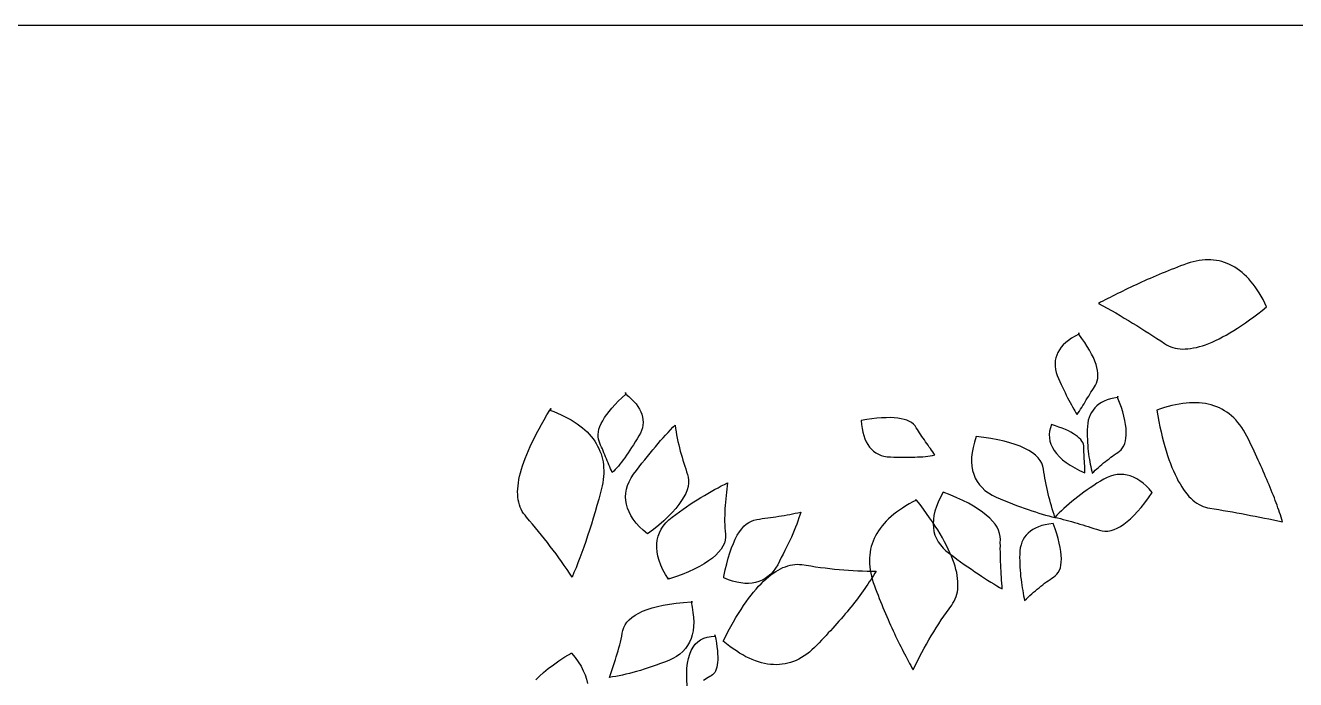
# Model space of a CAD drawing. Header units: metres. Extents: x -4.2 to 85, y -21.1 to 42.
# Drawn here: x 25.249 to 25.951, y 21.428 to 21.789 of the extents above; entities that cross this region are included whole.
import ezdxf

# ---------------------------------------------------------------- set-up
doc = ezdxf.new("R2010")
doc.units = ezdxf.units.M
doc.header["$MEASUREMENT"] = 0
doc.layers.add('Level 19-1', color=7, linetype='Continuous', lineweight=0)
doc.layers.add('XREF ÁREAS COMUNS LILAC$0$VEGET', color=8, linetype='Continuous')

# ---------------------------------------------------------------- blocks, each defined once
blk = doc.blocks.new('pilotis_as built')
at = {"layer": 'Level 19-1', "color": 7, "linetype": 'Continuous', "lineweight": 30}
blk.add_line((1.11572, -4.93559), (-5.95953, -4.93559), dxfattribs=at)
blk = doc.blocks.new('XREF ÁREAS COMUNS LILAC$0$ARV')
at = {"layer": 'XREF ÁREAS COMUNS LILAC$0$VEGET'}
for points in [[(-3.70344, 2.39675), (-3.70326, 2.39613), (-3.70326, 2.39613), (-3.70539, 2.39485), (-3.70747, 2.3938), (-3.70948, 2.39287), (-3.71151, 2.39219), (-3.71343, 2.39165), (-3.71534, 2.39127), (-3.71721, 2.39111)], [(-3.71248, 2.41303), (-3.71114, 2.41123), (-3.7098, 2.40923), (-3.70846, 2.40702), (-3.70715, 2.4046), (-3.70585, 2.40201), (-3.70454, 2.39918), (-3.70326, 2.39613), (-3.70344, 2.39675)], [(-3.59782, 2.39013), (-3.5984, 2.39074), (-3.5984, 2.39074), (-3.59925, 2.38916), (-3.60017, 2.38766), (-3.60106, 2.38622), (-3.60196, 2.38483), (-3.60293, 2.38352), (-3.60388, 2.38227), (-3.60484, 2.38112), (-3.60581, 2.37996), (-3.60682, 2.37895), (-3.60788, 2.37793), (-3.60891, 2.37702), (-3.60993, 2.37622), (-3.611, 2.37545), (-3.61209, 2.37473), (-3.6132, 2.37405), (-3.61428, 2.37349), (-3.61542, 2.37296), (-3.61659, 2.37253), (-3.61773, 2.37215), (-3.61888, 2.37183), (-3.62004, 2.37155), (-3.62128, 2.37136), (-3.62248, 2.37123), (-3.62367, 2.3712), (-3.62491, 2.37121), (-3.62617, 2.37127), (-3.62739, 2.37139), (-3.62869, 2.3716), (-3.62995, 2.37186), (-3.63123, 2.37217), (-3.63254, 2.37258), (-3.63386, 2.37303), (-3.63386, 2.37303), (-3.63661, 2.37417), (-3.6393, 2.37528), (-3.64189, 2.37641), (-3.6445, 2.37758), (-3.64705, 2.37873), (-3.6495, 2.3799), (-3.65195, 2.38107), (-3.65429, 2.38222), (-3.65658, 2.38338), (-3.65888, 2.38454), (-3.66101, 2.3857), (-3.66315, 2.38686), (-3.66518, 2.38799), (-3.66719, 2.38908), (-3.66907, 2.39025), (-3.67093, 2.39133), (-3.67093, 2.39133), (-3.66909, 2.39216), (-3.66732, 2.39302), (-3.66551, 2.39395), (-3.6637, 2.39487), (-3.6619, 2.3958), (-3.6601, 2.39677), (-3.65831, 2.39774), (-3.65652, 2.39876), (-3.65474, 2.39978), (-3.65296, 2.4008), (-3.65118, 2.40182), (-3.64946, 2.40287), (-3.64774, 2.40393), (-3.64597, 2.40499), (-3.64432, 2.40608), (-3.6426, 2.40714), (-3.6426, 2.40714), (-3.64172, 2.40769), (-3.64083, 2.4082), (-3.63991, 2.40862), (-3.63892, 2.40895), (-3.63791, 2.40923), (-3.63688, 2.40942), (-3.63583, 2.40956), (-3.63471, 2.40962), (-3.63362, 2.40962), (-3.63246, 2.40953), (-3.63124, 2.40941), (-3.63003, 2.40918), (-3.62876, 2.40887), (-3.62748, 2.40856), (-3.62611, 2.40811), (-3.62473, 2.40762), (-3.62334, 2.40709), (-3.62192, 2.40645), (-3.62049, 2.40577), (-3.61898, 2.40501), (-3.61746, 2.40419), (-3.61586, 2.4033), (-3.6143, 2.40234), (-3.61266, 2.40131), (-3.61101, 2.40022), (-3.60928, 2.39905), (-3.60754, 2.39784), (-3.60578, 2.39652), (-3.604, 2.39516), (-3.60215, 2.39377), (-3.60029, 2.39228), (-3.5984, 2.39074), (-3.59782, 2.39013)], [(-3.68866, 2.34144), (-3.68863, 2.34207), (-3.68863, 2.34207), (-3.69097, 2.34192), (-3.69323, 2.34186), (-3.69537, 2.34192), (-3.69739, 2.34213), (-3.6993, 2.34247), (-3.70109, 2.34295), (-3.70276, 2.34356), (-3.7043, 2.34427), (-3.70574, 2.34515), (-3.70705, 2.34613), (-3.70825, 2.34724), (-3.70934, 2.34854), (-3.71025, 2.34993), (-3.71106, 2.35152), (-3.71173, 2.35319), (-3.71226, 2.35505), (-3.71226, 2.35505), (-3.71271, 2.357), (-3.71312, 2.35885), (-3.71354, 2.36069), (-3.7139, 2.36251), (-3.71421, 2.36433), (-3.71454, 2.36605), (-3.71482, 2.36778), (-3.71504, 2.36948), (-3.71523, 2.37108), (-3.71542, 2.37268), (-3.7156, 2.37423), (-3.71572, 2.37575), (-3.71582, 2.37722), (-3.71588, 2.3787), (-3.71591, 2.38009), (-3.71593, 2.38143), (-3.71593, 2.38143), (-3.71471, 2.38079), (-3.71351, 2.3802), (-3.71231, 2.37961), (-3.71109, 2.37897), (-3.70989, 2.37838), (-3.7087, 2.37783), (-3.7075, 2.37724), (-3.70632, 2.3767), (-3.70513, 2.37615), (-3.70394, 2.37561), (-3.7027, 2.37508), (-3.70153, 2.37458), (-3.70032, 2.37415), (-3.69911, 2.37371), (-3.6979, 2.37328), (-3.69671, 2.37289), (-3.69671, 2.37289), (-3.69557, 2.37233), (-3.69447, 2.37156), (-3.69344, 2.37066), (-3.69255, 2.36951), (-3.69171, 2.3682), (-3.69094, 2.36676), (-3.69031, 2.36507), (-3.6897, 2.36328), (-3.68923, 2.36124), (-3.68888, 2.35907), (-3.68856, 2.35667), (-3.68835, 2.35409), (-3.68831, 2.35136), (-3.68832, 2.34846), (-3.68842, 2.34533), (-3.68863, 2.34207), (-3.68866, 2.34144)], [(-3.59551, 2.35737), (-3.59614, 2.3574), (-3.59614, 2.3574), (-3.59737, 2.35628), (-3.59858, 2.35526), (-3.59978, 2.35436), (-3.60096, 2.35361), (-3.60218, 2.35296), (-3.60337, 2.35241), (-3.60455, 2.35203), (-3.60571, 2.35175), (-3.60692, 2.35162), (-3.60805, 2.35161), (-3.60923, 2.35174), (-3.61034, 2.352), (-3.61147, 2.35235), (-3.6126, 2.35286), (-3.61367, 2.35354), (-3.61477, 2.35432), (-3.61477, 2.35432), (-3.61592, 2.35529), (-3.61707, 2.35625), (-3.61821, 2.35717), (-3.61925, 2.35812), (-3.62033, 2.35901), (-3.6213, 2.35987), (-3.62228, 2.36078), (-3.62319, 2.36161), (-3.62404, 2.36246), (-3.6249, 2.3633), (-3.6257, 2.36411), (-3.62639, 2.3649), (-3.62708, 2.36569), (-3.6277, 2.36644), (-3.62822, 2.36718), (-3.62874, 2.36791), (-3.62874, 2.36791), (-3.62787, 2.36815), (-3.62706, 2.36838), (-3.62615, 2.36864), (-3.62527, 2.36883), (-3.62441, 2.36908), (-3.6235, 2.36933), (-3.62263, 2.36953), (-3.62172, 2.36979), (-3.62079, 2.37), (-3.61988, 2.37025), (-3.61902, 2.3705), (-3.6181, 2.3707), (-3.61723, 2.37095), (-3.61637, 2.37119), (-3.61549, 2.37139), (-3.61463, 2.37163), (-3.61463, 2.37163), (-3.61365, 2.3718), (-3.61266, 2.37177), (-3.61164, 2.37165), (-3.61058, 2.37138), (-3.60948, 2.37096), (-3.60839, 2.37039), (-3.60725, 2.36968), (-3.60608, 2.36882), (-3.60488, 2.36786), (-3.60369, 2.36675), (-3.6025, 2.36548), (-3.60124, 2.36413), (-3.59999, 2.36262), (-3.59871, 2.36102), (-3.59744, 2.35926), (-3.59614, 2.3574), (-3.59551, 2.35737)], [(-3.65708, 2.35655), (-3.65708, 2.35655), (-3.65708, 2.35655), (-3.65526, 2.35815), (-3.65348, 2.35953), (-3.65174, 2.3607), (-3.64995, 2.36172), (-3.64822, 2.36252), (-3.64652, 2.3631), (-3.64483, 2.36353), (-3.64313, 2.36375), (-3.64149, 2.3638), (-3.6399, 2.36367), (-3.63831, 2.36335), (-3.63671, 2.36282), (-3.63517, 2.36211), (-3.63368, 2.36124), (-3.6322, 2.36021), (-3.63076, 2.35896), (-3.63076, 2.35896), (-3.62937, 2.35749), (-3.62798, 2.35607), (-3.6266, 2.35465), (-3.62528, 2.35327), (-3.624, 2.35187), (-3.62274, 2.35052), (-3.62153, 2.34915), (-3.62035, 2.34788), (-3.6192, 2.34655), (-3.61807, 2.34532), (-3.61699, 2.34407), (-3.61598, 2.34285), (-3.61501, 2.34163), (-3.61407, 2.3405), (-3.61313, 2.33936), (-3.6123, 2.33825), (-3.6123, 2.33825), (-3.61375, 2.33826), (-3.61519, 2.33822), (-3.61662, 2.33817), (-3.61805, 2.33808), (-3.61952, 2.33798), (-3.62093, 2.33784), (-3.62229, 2.33771), (-3.6237, 2.33757), (-3.62509, 2.33739), (-3.62643, 2.33717), (-3.62777, 2.33699), (-3.62911, 2.33677), (-3.63039, 2.33656), (-3.63167, 2.33631), (-3.63291, 2.33611), (-3.63413, 2.33587), (-3.63413, 2.33587), (-3.63533, 2.33574), (-3.63664, 2.33579), (-3.63794, 2.33599), (-3.63924, 2.3364), (-3.64066, 2.33703), (-3.64208, 2.33782), (-3.64348, 2.33877), (-3.64491, 2.33997), (-3.64643, 2.34135), (-3.64791, 2.3429), (-3.64938, 2.34466), (-3.65093, 2.34665), (-3.65247, 2.3488), (-3.65401, 2.35116), (-3.65553, 2.35378), (-3.65708, 2.35655)], [(-3.7041, 2.33382), (-3.7041, 2.33382), (-3.70599, 2.33375), (-3.70773, 2.33368), (-3.7094, 2.33373), (-3.71096, 2.33375), (-3.71239, 2.33387), (-3.71372, 2.33401), (-3.71496, 2.33417), (-3.71611, 2.33442), (-3.71712, 2.3347), (-3.71804, 2.33501), (-3.71887, 2.3354), (-3.71959, 2.33576), (-3.72019, 2.33622), (-3.7207, 2.33674), (-3.7211, 2.33725), (-3.72137, 2.33785), (-3.72137, 2.33785), (-3.72162, 2.33855), (-3.72193, 2.33929), (-3.72219, 2.34), (-3.72255, 2.34072), (-3.72291, 2.34145)], [(-3.72414, 2.34876), (-3.72144, 2.34854), (-3.71892, 2.34821), (-3.71662, 2.34777), (-3.7145, 2.34723), (-3.7126, 2.34653), (-3.71088, 2.34577), (-3.70935, 2.34491), (-3.70807, 2.34387), (-3.70699, 2.34278), (-3.70607, 2.34154), (-3.70539, 2.34024), (-3.70488, 2.33878), (-3.70465, 2.33724), (-3.7046, 2.3356), (-3.70473, 2.33385), (-3.7041, 2.33382)], [(-3.67704, 2.3503), (-3.67767, 2.35033), (-3.67767, 2.35033), (-3.67542, 2.35133), (-3.67326, 2.35209), (-3.67116, 2.35274), (-3.66911, 2.35316), (-3.66717, 2.35345), (-3.66533, 2.3535), (-3.66355, 2.35343), (-3.66183, 2.3532), (-3.66026, 2.35276), (-3.65869, 2.35217), (-3.65728, 2.35138), (-3.65592, 2.35041), (-3.65463, 2.34933), (-3.65345, 2.34806), (-3.65236, 2.34661), (-3.65139, 2.34497), (-3.65139, 2.34497), (-3.65044, 2.34327), (-3.64956, 2.34161), (-3.64866, 2.33989), (-3.64783, 2.33822), (-3.64699, 2.33654), (-3.64622, 2.33489), (-3.64549, 2.33324), (-3.64478, 2.33163), (-3.64405, 2.32997), (-3.6434, 2.3284), (-3.6428, 2.32681), (-3.64215, 2.32523), (-3.6416, 2.32368), (-3.64103, 2.32219), (-3.64056, 2.32071), (-3.64005, 2.31926), (-3.64005, 2.31926), (-3.64138, 2.3196), (-3.64274, 2.32), (-3.64408, 2.32034), (-3.64546, 2.32068), (-3.6468, 2.32102), (-3.64819, 2.32136), (-3.64958, 2.32169), (-3.65095, 2.32197), (-3.65232, 2.32226), (-3.65373, 2.32248), (-3.65509, 2.32272), (-3.65644, 2.32291), (-3.65782, 2.32304), (-3.65914, 2.32313), (-3.6605, 2.32321), (-3.66181, 2.32325), (-3.66181, 2.32325), (-3.66314, 2.3234), (-3.66437, 2.32372), (-3.66562, 2.3243), (-3.66683, 2.3251), (-3.66798, 2.32607), (-3.66911, 2.3273), (-3.67018, 2.3287), (-3.67125, 2.33032), (-3.67222, 2.33211), (-3.67315, 2.33412), (-3.67404, 2.33636), (-3.67487, 2.33876), (-3.67566, 2.34138), (-3.6764, 2.34417), (-3.67703, 2.34715), (-3.67767, 2.35033), (-3.67704, 2.3503)], [(-3.7073, 2.3307), (-3.7073, 2.3307), (-3.7053, 2.32929), (-3.70337, 2.32793), (-3.70153, 2.32653), (-3.69975, 2.32517), (-3.69808, 2.32383), (-3.69645, 2.32248), (-3.69489, 2.32116), (-3.69339, 2.31988), (-3.69199, 2.31857), (-3.69069, 2.31728), (-3.68941, 2.31604), (-3.68823, 2.31477), (-3.6871, 2.31353), (-3.68607, 2.31227), (-3.68512, 2.31109), (-3.68421, 2.3099), (-3.6834, 2.30868), (-3.68261, 2.30751), (-3.68197, 2.30634), (-3.68134, 2.30523), (-3.68081, 2.30408), (-3.68035, 2.30297), (-3.67993, 2.30185), (-3.67957, 2.30076), (-3.67932, 2.2997), (-3.67912, 2.29861), (-3.67899, 2.29762), (-3.67895, 2.29654), (-3.67893, 2.29556), (-3.67901, 2.29456), (-3.6792, 2.29358), (-3.67938, 2.29259), (-3.67938, 2.29259), (-3.67998, 2.29067), (-3.68057, 2.28874), (-3.68115, 2.28677), (-3.68173, 2.28479), (-3.68227, 2.28283), (-3.6828, 2.28087), (-3.68327, 2.27887), (-3.68376, 2.27693), (-3.68423, 2.27493), (-3.68465, 2.27295), (-3.68503, 2.27098), (-3.68545, 2.269), (-3.68578, 2.26705), (-3.68611, 2.26509), (-3.68639, 2.26315), (-3.68667, 2.26121), (-3.68667, 2.26121), (-3.68753, 2.2619), (-3.68835, 2.2626), (-3.68922, 2.26328), (-3.69005, 2.26403), (-3.69088, 2.26478), (-3.69178, 2.26556), (-3.69262, 2.26636), (-3.69347, 2.26716), (-3.69437, 2.26799), (-3.69523, 2.26883), (-3.69609, 2.26967), (-3.69695, 2.27052), (-3.69782, 2.27141), (-3.69869, 2.2723), (-3.69958, 2.27324), (-3.70046, 2.27418), (-3.70135, 2.27512), (-3.70224, 2.27606), (-3.70309, 2.27706), (-3.70399, 2.27805), (-3.70489, 2.27904), (-3.70575, 2.28009), (-3.70666, 2.28112), (-3.70753, 2.28217), (-3.70844, 2.28321), (-3.70932, 2.2843), (-3.71018, 2.28535), (-3.71111, 2.28643), (-3.712, 2.28758), (-3.71288, 2.28868), (-3.71377, 2.28982), (-3.71466, 2.29097), (-3.71466, 2.29097), (-3.71557, 2.29216), (-3.71643, 2.29337), (-3.71719, 2.2946), (-3.71789, 2.2958), (-3.71849, 2.29702), (-3.71905, 2.29826), (-3.7195, 2.29948), (-3.7199, 2.30071), (-3.7202, 2.30197), (-3.72044, 2.3032), (-3.72064, 2.30444), (-3.72072, 2.30565), (-3.72076, 2.30688), (-3.7207, 2.30814), (-3.72058, 2.30937), (-3.72036, 2.31062), (-3.7201, 2.31188), (-3.71977, 2.31311), (-3.71935, 2.31437), (-3.71883, 2.31565), (-3.7183, 2.31689), (-3.71768, 2.31815), (-3.71694, 2.31939), (-3.71616, 2.32065), (-3.71533, 2.32192), (-3.71439, 2.32316), (-3.7134, 2.32443), (-3.7123, 2.32567), (-3.71115, 2.32692), (-3.70996, 2.32819), (-3.70865, 2.32944), (-3.7073, 2.3307)], [(-3.67976, 2.32657), (-3.67976, 2.32657), (-3.6771, 2.32556), (-3.67459, 2.32456), (-3.67224, 2.32357), (-3.67004, 2.32254), (-3.66804, 2.3215), (-3.66624, 2.32045), (-3.66454, 2.31938), (-3.66305, 2.3183), (-3.66175, 2.31717), (-3.6606, 2.31604), (-3.65962, 2.31493), (-3.65883, 2.3138), (-3.65824, 2.31262), (-3.65781, 2.31145), (-3.65753, 2.31029), (-3.65745, 2.30907), (-3.65745, 2.30907), (-3.65747, 2.30788), (-3.65745, 2.30669), (-3.65747, 2.3055), (-3.6575, 2.3043), (-3.65746, 2.30307), (-3.65749, 2.30187), (-3.65746, 2.30069), (-3.65744, 2.29951), (-3.6574, 2.29828), (-3.65738, 2.29709), (-3.65734, 2.29586), (-3.65732, 2.29468), (-3.65723, 2.29346), (-3.65715, 2.29224), (-3.65708, 2.29107), (-3.65694, 2.28987), (-3.65694, 2.28987), (-3.65818, 2.2904), (-3.65937, 2.29095), (-3.66063, 2.29157), (-3.66186, 2.29226), (-3.66315, 2.29298), (-3.66439, 2.29372), (-3.66571, 2.29454), (-3.66703, 2.29535), (-3.66836, 2.29622), (-3.6697, 2.29713), (-3.67104, 2.29805), (-3.67239, 2.29896), (-3.67379, 2.29991), (-3.67521, 2.30091), (-3.67662, 2.30185), (-3.67804, 2.30285), (-3.67804, 2.30285), (-3.67939, 2.30397), (-3.68061, 2.30518), (-3.68162, 2.30639), (-3.68246, 2.30771), (-3.68314, 2.30901), (-3.68369, 2.31041), (-3.68409, 2.31185), (-3.68431, 2.31334), (-3.68438, 2.31487), (-3.68424, 2.31641), (-3.68398, 2.31804), (-3.68357, 2.3197), (-3.683, 2.32136), (-3.68229, 2.32306), (-3.68144, 2.3248), (-3.68039, 2.3266), (-3.67976, 2.32657)], [(-3.65873, 2.24032), (-3.65883, 2.23968), (-3.65883, 2.23968), (-3.65941, 2.24139), (-3.66005, 2.24305), (-3.66066, 2.24461), (-3.66137, 2.24614), (-3.66204, 2.24756), (-3.66278, 2.24894), (-3.66352, 2.25027), (-3.66432, 2.25156), (-3.66514, 2.25275), (-3.66596, 2.2539), (-3.66685, 2.25495), (-3.66774, 2.25595), (-3.6687, 2.25691), (-3.66961, 2.25782), (-3.67064, 2.25864), (-3.67162, 2.2594), (-3.67267, 2.26008), (-3.67373, 2.2607), (-3.6748, 2.26128), (-3.67592, 2.26181), (-3.67706, 2.26225), (-3.67826, 2.26265), (-3.67946, 2.26299), (-3.68068, 2.26324), (-3.68191, 2.26344), (-3.6832, 2.2636), (-3.6845, 2.26366), (-3.68581, 2.26367), (-3.68717, 2.26364), (-3.68855, 2.26356), (-3.68994, 2.26338), (-3.69139, 2.26316), (-3.69139, 2.26316), (-3.69285, 2.26284), (-3.69426, 2.26252), (-3.69568, 2.26219), (-3.69709, 2.26187), (-3.69851, 2.26154), (-3.69992, 2.26122), (-3.70129, 2.26083), (-3.70266, 2.2605), (-3.70402, 2.26017), (-3.70535, 2.25978), (-3.70666, 2.25944), (-3.70799, 2.25905), (-3.7093, 2.2587), (-3.71058, 2.25831), (-3.71185, 2.25796), (-3.71311, 2.25761), (-3.71434, 2.2572), (-3.71556, 2.25684), (-3.71678, 2.25644), (-3.71795, 2.25607), (-3.71918, 2.25567), (-3.7203, 2.25529), (-3.72147, 2.25488), (-3.72259, 2.2545), (-3.72371, 2.25413), (-3.72479, 2.2537), (-3.72591, 2.25333), (-3.72693, 2.25294), (-3.728, 2.25256), (-3.72902, 2.25217), (-3.73004, 2.25178), (-3.73102, 2.25138), (-3.73102, 2.25138), (-3.72928, 2.25024), (-3.72751, 2.24905), (-3.72579, 2.24786), (-3.72412, 2.24663), (-3.72245, 2.2454), (-3.72079, 2.24413), (-3.71919, 2.24286), (-3.71758, 2.24159), (-3.71597, 2.24027), (-3.71442, 2.23896), (-3.71292, 2.23766), (-3.71141, 2.23635), (-3.70997, 2.23501), (-3.70852, 2.23367), (-3.70712, 2.23238), (-3.70572, 2.23104), (-3.70572, 2.23104), (-3.70497, 2.23037), (-3.70417, 2.22973), (-3.70331, 2.22914), (-3.70238, 2.22864), (-3.70144, 2.22818), (-3.70044, 2.22782), (-3.69939, 2.22749), (-3.69831, 2.22727), (-3.69713, 2.22708), (-3.696, 2.22694), (-3.69474, 2.22689), (-3.69348, 2.22689), (-3.69217, 2.22693), (-3.69078, 2.22706), (-3.68939, 2.22724), (-3.68794, 2.2275), (-3.68643, 2.22781), (-3.6849, 2.22817), (-3.68327, 2.22861), (-3.68168, 2.22911), (-3.67998, 2.22964), (-3.67826, 2.23027), (-3.67654, 2.23095), (-3.67471, 2.23166), (-3.67286, 2.23247), (-3.67101, 2.23333), (-3.66905, 2.23422), (-3.66712, 2.23522), (-3.66509, 2.23626), (-3.66305, 2.23734), (-3.66095, 2.23846), (-3.65883, 2.23968), (-3.65873, 2.24032)], [(-3.62159, 2.2585), (-3.62159, 2.2585), (-3.62159, 2.2585), (-3.62333, 2.25863), (-3.62504, 2.25866), (-3.62667, 2.25857), (-3.62817, 2.25836), (-3.62963, 2.25809), (-3.63095, 2.2577), (-3.63224, 2.2572), (-3.6334, 2.25658), (-3.63447, 2.2559), (-3.63541, 2.25509), (-3.63625, 2.25422), (-3.63702, 2.25324), (-3.63765, 2.25213), (-3.63819, 2.25096), (-3.63861, 2.24966), (-3.63888, 2.24829), (-3.63888, 2.24829), (-3.63911, 2.24687), (-3.63933, 2.24549), (-3.63955, 2.24417), (-3.63976, 2.24284), (-3.63992, 2.24155), (-3.64013, 2.24028), (-3.64028, 2.23904), (-3.64042, 2.23785), (-3.64051, 2.23666), (-3.64065, 2.23552), (-3.64073, 2.23437), (-3.64076, 2.23327), (-3.64078, 2.23221), (-3.6408, 2.23116), (-3.64076, 2.23014), (-3.64068, 2.22912), (-3.64068, 2.22912), (-3.64001, 2.22952), (-3.63929, 2.2299), (-3.63852, 2.23028), (-3.63775, 2.23066), (-3.63698, 2.23109), (-3.63615, 2.23151), (-3.63538, 2.23194), (-3.6345, 2.23236), (-3.63369, 2.23273), (-3.63286, 2.23315), (-3.63204, 2.23357), (-3.63121, 2.23399), (-3.63035, 2.23435), (-3.62953, 2.23473), (-3.62876, 2.23511), (-3.62795, 2.23548), (-3.62795, 2.23548), (-3.62707, 2.23589), (-3.62627, 2.23647), (-3.62551, 2.23715), (-3.62486, 2.238), (-3.62425, 2.23901), (-3.62371, 2.24014), (-3.62321, 2.24137), (-3.62278, 2.24276), (-3.62243, 2.24432), (-3.62212, 2.24593), (-3.62187, 2.24776), (-3.62172, 2.24965), (-3.62159, 2.25169), (-3.62154, 2.25385), (-3.62152, 2.25612), (-3.62159, 2.2585)], [(-3.65712, 2.22785), (-3.65712, 2.22785), (-3.65712, 2.22785), (-3.65906, 2.22928), (-3.66097, 2.23054), (-3.66282, 2.2316), (-3.66464, 2.2325), (-3.66644, 2.2332), (-3.66818, 2.23368), (-3.66994, 2.23402), (-3.67158, 2.23418), (-3.67324, 2.23415), (-3.67484, 2.23395), (-3.67642, 2.23355), (-3.67792, 2.23299), (-3.67941, 2.23222), (-3.68087, 2.2313), (-3.68225, 2.23021), (-3.68357, 2.22891), (-3.68357, 2.22891), (-3.68502, 2.22744), (-3.68642, 2.226), (-3.6878, 2.22461), (-3.68914, 2.22321), (-3.69042, 2.22185), (-3.69165, 2.22049), (-3.69287, 2.21918), (-3.69403, 2.2179), (-3.6952, 2.21663), (-3.69626, 2.21539), (-3.69731, 2.2142), (-3.69831, 2.213), (-3.69925, 2.21184), (-3.70015, 2.21067), (-3.70103, 2.20956), (-3.70181, 2.20847), (-3.70181, 2.20847), (-3.70062, 2.20838), (-3.69937, 2.20833), (-3.69807, 2.20822), (-3.69683, 2.20812), (-3.69549, 2.208), (-3.69419, 2.20789), (-3.69285, 2.20778), (-3.69151, 2.20766), (-3.69012, 2.20753), (-3.68878, 2.20737), (-3.68744, 2.20725), (-3.68606, 2.20708), (-3.68472, 2.20691), (-3.68339, 2.2067), (-3.68206, 2.20653), (-3.68073, 2.20632), (-3.68073, 2.20632), (-3.67939, 2.2062), (-3.67806, 2.20629), (-3.67666, 2.20656), (-3.67528, 2.20699), (-3.67386, 2.20767), (-3.6724, 2.20855), (-3.67093, 2.20957), (-3.66946, 2.21084), (-3.66797, 2.21226), (-3.66644, 2.21393), (-3.66488, 2.21575), (-3.66334, 2.21777), (-3.66182, 2.21999), (-3.66027, 2.22241), (-3.65869, 2.22503), (-3.65712, 2.22785)], [(-3.63534, 2.2104), (-3.63534, 2.2104), (-3.63534, 2.2104), (-3.63758, 2.21152), (-3.63976, 2.21238), (-3.64186, 2.21312), (-3.6439, 2.21361), (-3.64586, 2.21393), (-3.6477, 2.21407), (-3.64953, 2.21402), (-3.65129, 2.21375), (-3.65297, 2.21331), (-3.65453, 2.21271), (-3.65607, 2.21195), (-3.65748, 2.21102), (-3.65882, 2.20992), (-3.66009, 2.20862), (-3.66128, 2.2072), (-3.66234, 2.2056), (-3.66234, 2.2056), (-3.66336, 2.20395), (-3.66434, 2.2023), (-3.66531, 2.20064), (-3.66623, 2.19902), (-3.6671, 2.1974), (-3.66801, 2.19583), (-3.66882, 2.19425), (-3.66962, 2.19271), (-3.67037, 2.19122), (-3.67107, 2.18972), (-3.67175, 2.18832), (-3.67238, 2.18691), (-3.67301, 2.18555), (-3.67357, 2.18423), (-3.67408, 2.18295), (-3.67454, 2.18171), (-3.67454, 2.18171), (-3.67329, 2.18191), (-3.67205, 2.18211), (-3.67076, 2.18231), (-3.66946, 2.1825), (-3.66812, 2.18269), (-3.66679, 2.18282), (-3.6654, 2.183), (-3.66407, 2.18314), (-3.66268, 2.18327), (-3.6613, 2.1834), (-3.65993, 2.18348), (-3.6586, 2.18356), (-3.65724, 2.1836), (-3.65592, 2.18363), (-3.6546, 2.18367), (-3.65329, 2.18366), (-3.65329, 2.18366), (-3.65201, 2.18376), (-3.65071, 2.18405), (-3.64942, 2.18455), (-3.64818, 2.1853), (-3.64692, 2.18626), (-3.64572, 2.18743), (-3.64448, 2.18884), (-3.64332, 2.19042), (-3.64217, 2.1922), (-3.64109, 2.19424), (-3.64002, 2.19644), (-3.63898, 2.19884), (-3.638, 2.20146), (-3.63705, 2.20423), (-3.63616, 2.20721), (-3.63534, 2.2104)], [(-3.67702, 2.18287), (-3.67702, 2.18287), (-3.67702, 2.18287), (-3.67704, 2.18464), (-3.67712, 2.18631), (-3.67727, 2.18785), (-3.67759, 2.18932), (-3.67793, 2.19063), (-3.67839, 2.19187), (-3.67896, 2.19302), (-3.67959, 2.19408), (-3.68035, 2.19501), (-3.68117, 2.19585), (-3.68211, 2.1966), (-3.68311, 2.19727), (-3.68423, 2.19781), (-3.68541, 2.1983), (-3.68671, 2.19866), (-3.68808, 2.19893), (-3.68808, 2.19893), (-3.68951, 2.19917), (-3.69089, 2.19934), (-3.69227, 2.19951), (-3.69367, 2.19964), (-3.69502, 2.19971), (-3.69636, 2.19982), (-3.69766, 2.19988), (-3.69897, 2.19989), (-3.70022, 2.19994), (-3.70143, 2.19994), (-3.70265, 2.19988), (-3.70381, 2.19987), (-3.70494, 2.1998), (-3.70605, 2.19978), (-3.70707, 2.19969), (-3.70809, 2.19961), (-3.70809, 2.19961), (-3.70753, 2.19876), (-3.7069, 2.19795), (-3.70634, 2.19705), (-3.70577, 2.1962), (-3.7052, 2.19536), (-3.70464, 2.19446), (-3.70408, 2.19356), (-3.70356, 2.19272), (-3.70305, 2.19183), (-3.70254, 2.19094), (-3.70203, 2.19005), (-3.70156, 2.18922), (-3.70114, 2.18839), (-3.70072, 2.18752), (-3.70029, 2.18674), (-3.69992, 2.18593), (-3.69992, 2.18593), (-3.69951, 2.18505), (-3.69893, 2.18425), (-3.69824, 2.18359), (-3.69737, 2.18299), (-3.69641, 2.18243), (-3.69527, 2.182), (-3.694, 2.18169), (-3.69259, 2.18141), (-3.6911, 2.18127), (-3.68944, 2.1812), (-3.68768, 2.18122), (-3.68579, 2.18137), (-3.68373, 2.18159), (-3.68161, 2.1819), (-3.67937, 2.18234), (-3.67702, 2.18287)], [(-3.66981, 2.13869), (-3.66981, 2.13869), (-3.66981, 2.13869), (-3.66812, 2.13977), (-3.66663, 2.14089), (-3.66524, 2.14203), (-3.66408, 2.14325), (-3.66302, 2.14449), (-3.66217, 2.14572), (-3.66139, 2.14705), (-3.66083, 2.14837), (-3.66046, 2.14973), (-3.66018, 2.15114), (-3.66004, 2.15258), (-3.66011, 2.15406), (-3.66033, 2.1555), (-3.66064, 2.15702), (-3.66114, 2.15856), (-3.6618, 2.16013), (-3.6618, 2.16013), (-3.6625, 2.16171), (-3.66326, 2.16324), (-3.66401, 2.16482), (-3.66478, 2.16631), (-3.66559, 2.1678), (-3.66636, 2.16929), (-3.66714, 2.17073), (-3.66797, 2.17212), (-3.66881, 2.17347), (-3.6696, 2.17481), (-3.6704, 2.1761), (-3.67127, 2.1773), (-3.67208, 2.17849), (-3.67291, 2.17963), (-3.67374, 2.18072), (-3.67454, 2.18171), (-3.67454, 2.18171), (-3.67497, 2.18057), (-3.67541, 2.17943), (-3.6759, 2.17825), (-3.67639, 2.17712), (-3.67687, 2.17599), (-3.67736, 2.17486), (-3.67785, 2.17372), (-3.67838, 2.1726), (-3.67888, 2.17142), (-3.67941, 2.1703), (-3.67995, 2.16917), (-3.68048, 2.16805), (-3.68102, 2.16693), (-3.68156, 2.16575), (-3.68214, 2.16464), (-3.68268, 2.16351), (-3.68268, 2.16351), (-3.68312, 2.16238), (-3.68341, 2.16116), (-3.68357, 2.15988), (-3.68348, 2.15855), (-3.6833, 2.15721), (-3.68288, 2.15573), (-3.68231, 2.15428), (-3.6816, 2.15275), (-3.6807, 2.15114), (-3.67965, 2.14951), (-3.67842, 2.1478), (-3.67704, 2.14606), (-3.67546, 2.14429), (-3.67374, 2.14245), (-3.67187, 2.14058), (-3.66981, 2.13869)], [(-3.63477, 2.17753), (-3.63477, 2.17753), (-3.63477, 2.17753), (-3.63611, 2.17825), (-3.63749, 2.17878), (-3.63885, 2.1791), (-3.64028, 2.17928), (-3.64171, 2.17921), (-3.64316, 2.17899), (-3.64459, 2.17857), (-3.64605, 2.17795), (-3.64748, 2.17717), (-3.64896, 2.17615), (-3.65041, 2.17498), (-3.65185, 2.17359), (-3.65326, 2.17206), (-3.65466, 2.17027), (-3.65602, 2.16837), (-3.65738, 2.16622), (-3.65738, 2.16622), (-3.65679, 2.16613), (-3.65614, 2.16607), (-3.65555, 2.16598), (-3.65491, 2.16592), (-3.65421, 2.16586), (-3.65356, 2.1658), (-3.65287, 2.16574), (-3.65216, 2.16573), (-3.65147, 2.16567), (-3.65077, 2.1656), (-3.65008, 2.16554), (-3.64938, 2.16548), (-3.64864, 2.16541), (-3.64795, 2.1653), (-3.6472, 2.16523), (-3.64651, 2.16511), (-3.64651, 2.16511), (-3.64582, 2.16505), (-3.6451, 2.16514), (-3.64436, 2.16532), (-3.64366, 2.16561), (-3.64289, 2.16599), (-3.6422, 2.16653), (-3.64144, 2.16717), (-3.64072, 2.16791), (-3.63998, 2.16874), (-3.63921, 2.16973), (-3.63849, 2.17077), (-3.63775, 2.17191), (-3.63698, 2.1732), (-3.63626, 2.17455), (-3.63552, 2.17599), (-3.63477, 2.17753)], [(-3.59725, 2.16041), (-3.59789, 2.16051), (-3.59789, 2.16051), (-3.59847, 2.16222), (-3.59917, 2.16384), (-3.59989, 2.16527), (-3.60064, 2.16655), (-3.60151, 2.16775), (-3.6024, 2.1688), (-3.60336, 2.16972), (-3.60439, 2.17049), (-3.60544, 2.17116), (-3.60657, 2.17165), (-3.60771, 2.17209), (-3.60893, 2.17234), (-3.61017, 2.17249), (-3.61147, 2.17255), (-3.6128, 2.17246), (-3.61415, 2.17222), (-3.61415, 2.17222), (-3.61552, 2.17184), (-3.61689, 2.17146), (-3.61822, 2.17107), (-3.61949, 2.17067), (-3.62077, 2.17027), (-3.62199, 2.16986), (-3.62316, 2.1695), (-3.62434, 2.16908), (-3.62546, 2.16871), (-3.62654, 2.16828), (-3.62756, 2.16789), (-3.62852, 2.16754), (-3.62949, 2.16715), (-3.63036, 2.16678), (-3.63123, 2.16642), (-3.63204, 2.16605), (-3.63204, 2.16605), (-3.63138, 2.16544), (-3.63072, 2.16487), (-3.63001, 2.16425), (-3.62931, 2.16364), (-3.6286, 2.16302), (-3.62784, 2.16244), (-3.62708, 2.16181), (-3.62632, 2.16124), (-3.62561, 2.16062), (-3.62485, 2.15999), (-3.62409, 2.15941), (-3.62338, 2.15879), (-3.62268, 2.15817), (-3.62197, 2.15756), (-3.62131, 2.15699), (-3.62065, 2.15638), (-3.62065, 2.15638), (-3.61983, 2.15585), (-3.61894, 2.1554), (-3.61799, 2.15504), (-3.61692, 2.15482), (-3.61573, 2.15468), (-3.61452, 2.15468), (-3.61319, 2.15477), (-3.6118, 2.15495), (-3.61029, 2.15526), (-3.60876, 2.15567), (-3.60711, 2.15621), (-3.6054, 2.15683), (-3.60361, 2.1576), (-3.6018, 2.15847), (-3.59988, 2.15942), (-3.59789, 2.16051), (-3.59725, 2.16041)], [(-3.62661, 2.14762), (-3.62725, 2.14772), (-3.62725, 2.14772), (-3.62728, 2.14939), (-3.62738, 2.15092), (-3.62765, 2.15237), (-3.62799, 2.15369), (-3.62839, 2.15497), (-3.62891, 2.15611), (-3.62955, 2.15717), (-3.63025, 2.15814), (-3.63107, 2.15898), (-3.632, 2.15979), (-3.63295, 2.16044), (-3.63401, 2.16107), (-3.63518, 2.16161), (-3.63643, 2.16202), (-3.63773, 2.16238), (-3.6391, 2.16265), (-3.6391, 2.16265), (-3.64052, 2.16288), (-3.64191, 2.16306), (-3.64325, 2.16317), (-3.64458, 2.16334), (-3.64589, 2.1634), (-3.64719, 2.16346), (-3.64839, 2.1635), (-3.64959, 2.16355), (-3.6508, 2.16354), (-3.65192, 2.16352), (-3.65303, 2.1635), (-3.65405, 2.16341), (-3.65508, 2.16333), (-3.65604, 2.16328), (-3.65701, 2.16319), (-3.65789, 2.16308), (-3.65789, 2.16308), (-3.6574, 2.16239), (-3.65686, 2.16165), (-3.65638, 2.16086), (-3.65585, 2.16012), (-3.65533, 2.15928), (-3.6548, 2.15849), (-3.65428, 2.15765), (-3.65381, 2.15682), (-3.65329, 2.15598), (-3.65283, 2.15509), (-3.65231, 2.15425), (-3.65189, 2.15343), (-3.65142, 2.1526), (-3.65101, 2.15172), (-3.65063, 2.15096), (-3.65025, 2.15014), (-3.65025, 2.15014), (-3.64973, 2.14935), (-3.64903, 2.14868), (-3.64822, 2.14804), (-3.6473, 2.14749), (-3.64622, 2.14701), (-3.64507, 2.14663), (-3.64376, 2.14631), (-3.64238, 2.14614), (-3.64084, 2.14599), (-3.63924, 2.14593), (-3.63746, 2.146), (-3.63562, 2.14615), (-3.63367, 2.14639), (-3.63165, 2.14672), (-3.6295, 2.14718), (-3.62725, 2.14772), (-3.62661, 2.14762)], [(-3.59759, 2.07872), (-3.59759, 2.07872), (-3.59759, 2.07872), (-3.59589, 2.07925), (-3.59424, 2.07979), (-3.59268, 2.08039), (-3.59117, 2.081), (-3.58974, 2.08168), (-3.58837, 2.08237), (-3.58704, 2.08311), (-3.58576, 2.08386), (-3.58458, 2.08462), (-3.58344, 2.08545), (-3.58239, 2.08629), (-3.5814, 2.08713), (-3.58044, 2.08804), (-3.57954, 2.08895), (-3.57872, 2.08993), (-3.57796, 2.09091), (-3.57729, 2.09192), (-3.57668, 2.09292), (-3.5761, 2.09399), (-3.57557, 2.09507), (-3.57514, 2.0962), (-3.57475, 2.09735), (-3.57441, 2.09851), (-3.57417, 2.09968), (-3.57397, 2.10091), (-3.57382, 2.10214), (-3.57377, 2.1034), (-3.57377, 2.10466), (-3.5738, 2.10597), (-3.57389, 2.1073), (-3.57408, 2.10864), (-3.5743, 2.11004), (-3.5743, 2.11004), (-3.57462, 2.1115), (-3.57495, 2.11292), (-3.57527, 2.11433), (-3.5756, 2.11575), (-3.57592, 2.11716), (-3.57626, 2.11853), (-3.57663, 2.11995), (-3.57696, 2.12131), (-3.57731, 2.12263), (-3.57769, 2.124), (-3.57803, 2.12532), (-3.57842, 2.12664), (-3.57876, 2.12796), (-3.57915, 2.12928), (-3.5795, 2.13055), (-3.57985, 2.13182), (-3.58026, 2.13304), (-3.58061, 2.13431), (-3.58101, 2.13553), (-3.58137, 2.13675), (-3.58178, 2.13798), (-3.58214, 2.13915), (-3.58256, 2.14032), (-3.58292, 2.14149), (-3.58329, 2.14261), (-3.58371, 2.14379), (-3.58408, 2.14491), (-3.58446, 2.14598), (-3.58484, 2.1471), (-3.58522, 2.14817), (-3.5856, 2.14924), (-3.58599, 2.15026), (-3.58599, 2.15026), (-3.58722, 2.14854), (-3.58852, 2.14679), (-3.5898, 2.14508), (-3.59108, 2.14342), (-3.59241, 2.14177), (-3.59373, 2.14012), (-3.59506, 2.13847), (-3.59638, 2.13687), (-3.5977, 2.13526), (-3.59902, 2.13366), (-3.60038, 2.13207), (-3.6017, 2.13052), (-3.60306, 2.12897), (-3.60442, 2.12743), (-3.60572, 2.12592), (-3.60707, 2.12443), (-3.60707, 2.12443), (-3.6077, 2.12367), (-3.60828, 2.12286), (-3.60883, 2.12199), (-3.60927, 2.1211), (-3.60963, 2.12015), (-3.60998, 2.1192), (-3.61026, 2.11814), (-3.61048, 2.11706), (-3.61061, 2.11598), (-3.61069, 2.11483), (-3.61074, 2.11363), (-3.61069, 2.11236), (-3.6106, 2.11108), (-3.61046, 2.10975), (-3.61027, 2.10841), (-3.61, 2.107), (-3.60963, 2.10553), (-3.60927, 2.10401), (-3.60881, 2.10247), (-3.60832, 2.10088), (-3.60772, 2.09927), (-3.60713, 2.09761), (-3.6064, 2.09593), (-3.60568, 2.09415), (-3.60486, 2.09235), (-3.60399, 2.09055), (-3.60308, 2.08868), (-3.60208, 2.08676), (-3.60104, 2.08482), (-3.59995, 2.08283), (-3.59882, 2.08078), (-3.59759, 2.07872)], [(-3.63502, 2.13183), (-3.63502, 2.13183), (-3.6375, 2.13173), (-3.63989, 2.13162), (-3.64224, 2.13144), (-3.64454, 2.13126), (-3.64674, 2.13106), (-3.6489, 2.13081), (-3.65096, 2.13054), (-3.65292, 2.13025), (-3.65489, 2.12991), (-3.65677, 2.12956), (-3.65854, 2.12919), (-3.66027, 2.12877), (-3.66191, 2.12833), (-3.66349, 2.12788), (-3.66504, 2.12737), (-3.66648, 2.1269), (-3.66783, 2.12631), (-3.66913, 2.12577), (-3.67039, 2.12516), (-3.67155, 2.12454), (-3.67267, 2.12387), (-3.67368, 2.12323), (-3.6746, 2.12252), (-3.67548, 2.12175), (-3.6763, 2.12103), (-3.67704, 2.12024), (-3.67772, 2.11944), (-3.67831, 2.11863), (-3.67885, 2.11776), (-3.6793, 2.11687), (-3.6797, 2.11598), (-3.67999, 2.11507), (-3.67999, 2.11507), (-3.68055, 2.11319), (-3.68111, 2.11132), (-3.68171, 2.10945), (-3.68233, 2.10753), (-3.68293, 2.10566), (-3.68354, 2.10375), (-3.68416, 2.10183), (-3.68481, 2.09997), (-3.68548, 2.09806), (-3.68614, 2.09615), (-3.6868, 2.09424), (-3.68746, 2.09238), (-3.68812, 2.09047), (-3.68877, 2.08861), (-3.68943, 2.08675), (-3.69008, 2.08489), (-3.69008, 2.08489), (-3.6891, 2.08503), (-3.68806, 2.08521), (-3.68703, 2.08535), (-3.68599, 2.08553), (-3.68495, 2.08577), (-3.68386, 2.08595), (-3.68276, 2.08617), (-3.68167, 2.0864), (-3.68056, 2.08667), (-3.67942, 2.08689), (-3.67832, 2.08716), (-3.67715, 2.08748), (-3.676, 2.08775), (-3.67479, 2.08806), (-3.67363, 2.08837), (-3.67242, 2.08868), (-3.67121, 2.08899), (-3.66999, 2.08935), (-3.66873, 2.08969), (-3.66746, 2.09004), (-3.66619, 2.09039), (-3.66493, 2.09074), (-3.66365, 2.09114), (-3.66233, 2.09153), (-3.661, 2.09192), (-3.65968, 2.09231), (-3.65836, 2.0927), (-3.65697, 2.09313), (-3.65564, 2.09357), (-3.65426, 2.09401), (-3.65283, 2.09443), (-3.65145, 2.09486), (-3.65145, 2.09486), (-3.65005, 2.09539), (-3.64871, 2.09593), (-3.64744, 2.09658), (-3.64623, 2.09719), (-3.64506, 2.09791), (-3.64393, 2.09863), (-3.64289, 2.09942), (-3.64191, 2.10022), (-3.64095, 2.10113), (-3.64011, 2.102), (-3.63929, 2.10298), (-3.63853, 2.10396), (-3.63781, 2.10495), (-3.63714, 2.10601), (-3.63655, 2.10712), (-3.63601, 2.10829), (-3.63552, 2.10947), (-3.63512, 2.11067), (-3.63476, 2.11197), (-3.63444, 2.11328), (-3.63418, 2.1146), (-3.63396, 2.11598), (-3.63382, 2.11742), (-3.63374, 2.11887), (-3.63371, 2.12033), (-3.6337, 2.12189), (-3.6338, 2.12347), (-3.63395, 2.12505), (-3.63413, 2.1267), (-3.63437, 2.12835), (-3.63465, 2.13006), (-3.63502, 2.13183)]]:
    blk.add_lwpolyline(points, dxfattribs=at)

msp = doc.modelspace()

# ---------------------------------------------------------------- block references
at = {"color": 1, "linetype": 'Continuous', "lineweight": 13}
msp.add_blockref('pilotis_as built', (27.2738, 26.72463), dxfattribs=at)
at = {"layer": 'XREF ÁREAS COMUNS LILAC$0$VEGET', "lineweight": 0, "xscale": 1.281466925158887, "yscale": 1.281466925154745, "zscale": 1.281466925154567, "rotation": 98.03659132529143}
msp.add_blockref('XREF ÁREAS COMUNS LILAC$0$ARV', (27.9279, 26.57106), dxfattribs=at)

doc.saveas('drawing.dxf')
